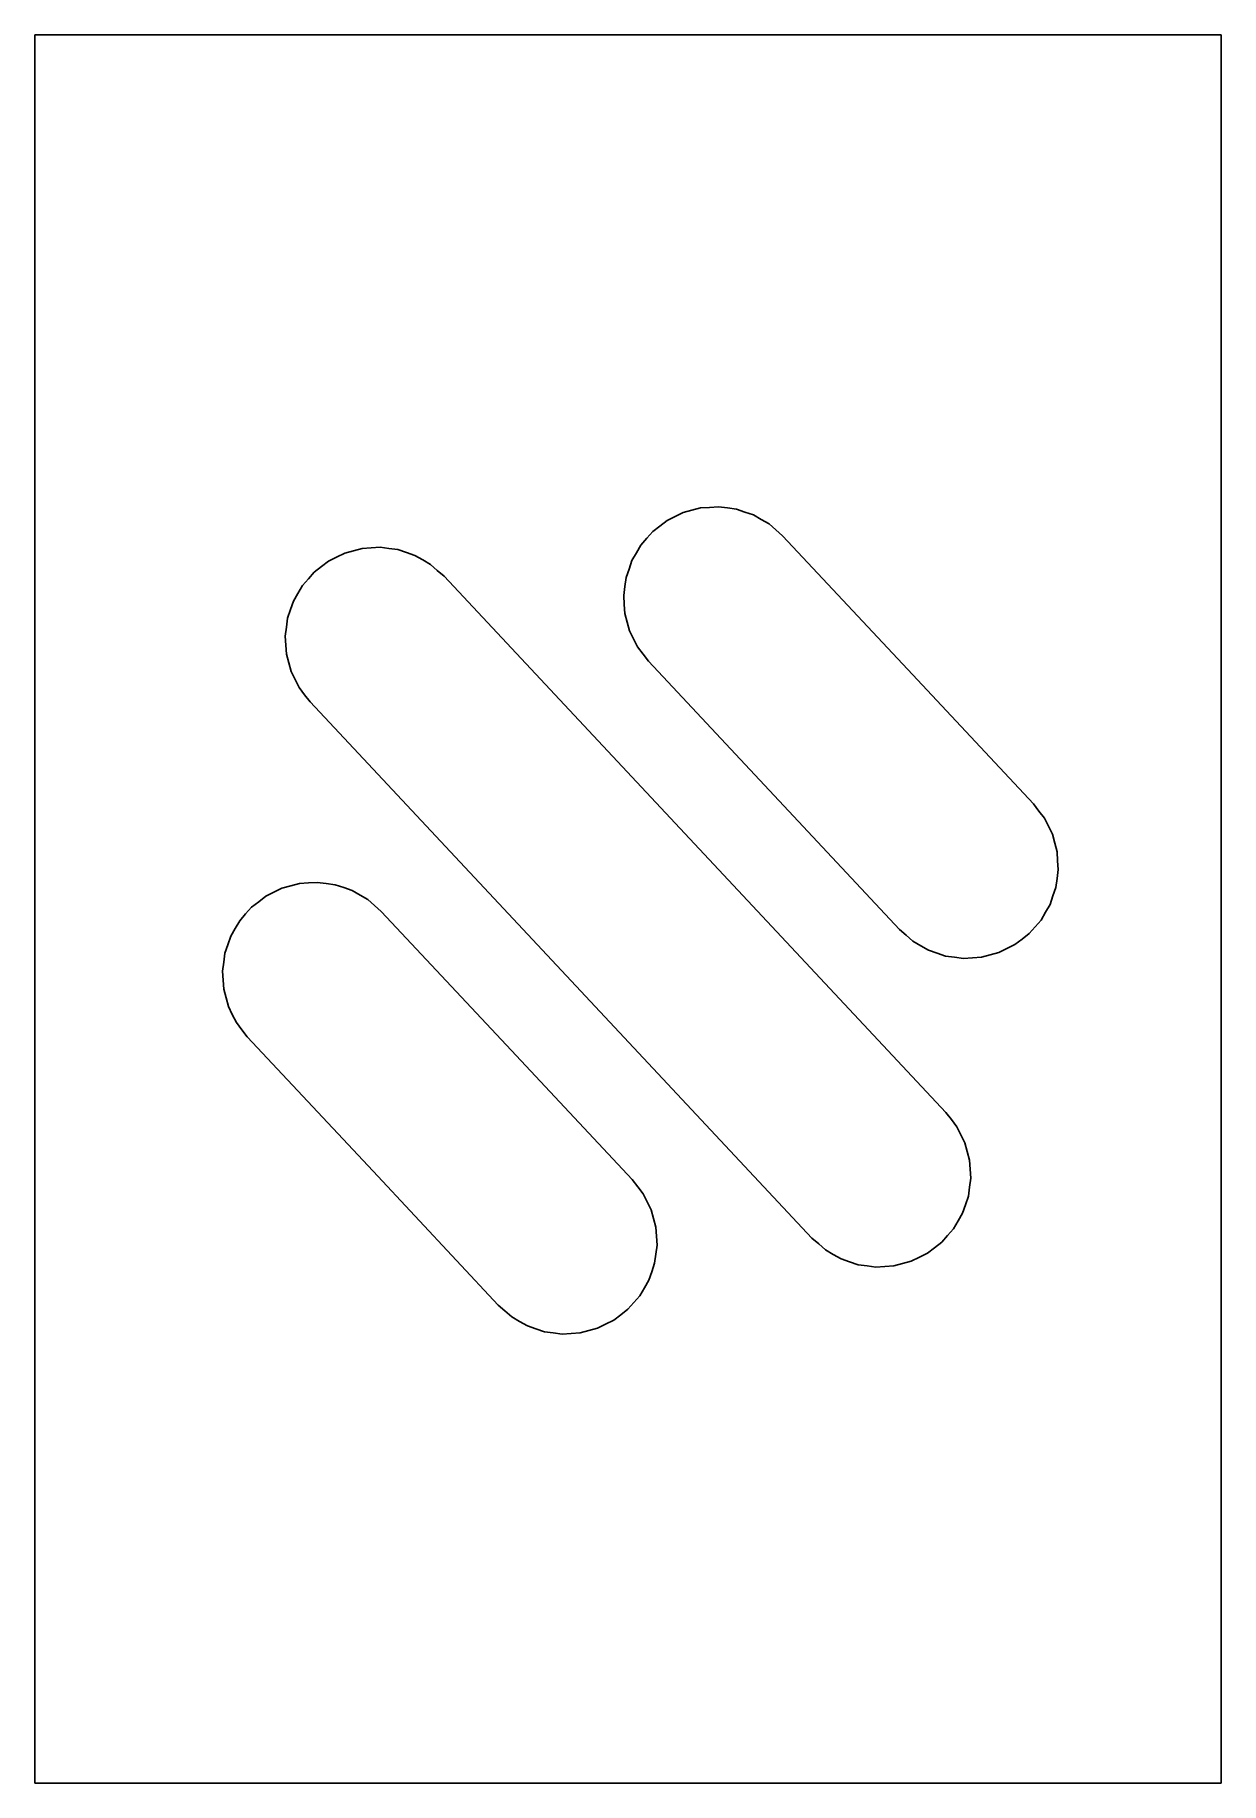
# Model space of a CAD drawing. Header units: metres. Extents: x -18.5 to 13.8, y -1.1 to 46.5.
import ezdxf

# ---------------------------------------------------------------- set-up
doc = ezdxf.new("R2010")
doc.units = ezdxf.units.M

msp = doc.modelspace()

# ---------------------------------------------------------------- linework, layer by layer
for p, q in [((-18.55, 45.398), (-18.55, 46.5)), ((-18.55, 46.5), (-17.807, 46.5)), ((-17.807, 46.5), (-16.145, 46.5)), ((-16.145, 46.5), (-14.378, 46.5)), ((-14.378, 46.5), (-14.294, 46.5)), ((-14.294, 46.5), (-14.184, 46.5)), ((-14.184, 46.5), (-14.052, 46.5)), ((-14.052, 46.5), (-13.909, 46.5)), ((-13.909, 46.5), (-13.768, 46.5)), ((-13.768, 46.5), (-13.644, 46.5)), ((-13.644, 46.5), (-13.547, 46.5)), ((-13.547, 46.5), (-13.486, 46.5)), ((-13.486, 46.5), (6.412, 46.5)), ((6.412, 46.5), (6.725, 46.5)), ((6.725, 46.5), (12.225, 46.5)), ((12.225, 46.5), (12.264, 46.5)), ((12.264, 46.5), (12.338, 46.5)), ((12.338, 46.5), (12.442, 46.5)), ((12.442, 46.5), (12.567, 46.5)), ((12.567, 46.5), (12.7, 46.5)), ((12.7, 46.5), (12.83, 46.5)), ((12.7, 46.5), (12.7, 46.5)), ((12.83, 46.5), (12.943, 46.5)), ((12.943, 46.5), (13.033, 46.5)), ((13.033, 46.5), (13.095, 46.5)), ((13.095, 46.5), (13.75, 46.5)), ((13.75, 46.5), (13.75, 44.757)), ((-18.55, 45.34), (-18.55, 45.398)), ((-18.55, 45.22), (-18.55, 45.34)), ((-18.55, 45.041), (-18.55, 45.22)), ((-18.55, 44.811), (-18.55, 45.041)), ((-18.55, 42.785), (-18.55, 44.811)), ((13.75, 44.757), (13.75, 43.657)), ((13.75, 43.657), (13.75, 28.566)), ((-18.55, 42.631), (-18.55, 42.785)), ((-18.55, 42.442), (-18.55, 42.631)), ((-18.55, 41.419), (-18.55, 42.442)), ((-18.55, 41.249), (-18.55, 41.419)), ((-18.55, 41.067), (-18.55, 41.249)), ((-18.55, 40.889), (-18.55, 41.067)), ((-18.55, 40.73), (-18.55, 40.889)), ((-18.55, 40.205), (-18.55, 40.73)), ((-18.55, 35.731), (-18.55, 40.205)), ((-18.55, 34.77), (-18.55, 35.731)), ((-18.55, 32.039), (-18.55, 34.77)), ((-1.116, 33.386), (-1.337, 33.278)), ((-0.897, 33.494), (-1.116, 33.386)), ((-0.66, 33.558), (-0.897, 33.494)), ((-0.424, 33.621), (-0.66, 33.558)), ((-0.179, 33.637), (-0.424, 33.621)), ((0.065, 33.653), (-0.179, 33.637)), ((0.309, 33.621), (0.065, 33.653)), ((0.551, 33.589), (0.309, 33.621)), ((0.784, 33.51), (0.551, 33.589)), ((1.015, 33.431), (0.784, 33.51)), ((1.228, 33.309), (1.015, 33.431)), ((-1.725, 32.98), (-1.887, 32.796)), ((-1.531, 33.129), (-1.725, 32.98)), ((-1.337, 33.278), (-1.531, 33.129)), ((1.44, 33.186), (1.228, 33.309)), ((1.624, 33.024), (1.44, 33.186)), ((1.808, 32.863), (1.624, 33.024)), ((5.217, 29.222), (1.808, 32.863)), ((-10.115, 32.39), (-10.334, 32.282)), ((-9.877, 32.453), (-10.115, 32.39)), ((-9.641, 32.517), (-9.877, 32.453)), ((-9.396, 32.533), (-9.641, 32.517)), ((-9.152, 32.549), (-9.396, 32.533)), ((-8.909, 32.517), (-9.152, 32.549)), ((-8.666, 32.485), (-8.909, 32.517)), ((-8.434, 32.406), (-8.666, 32.485)), ((-8.202, 32.327), (-8.434, 32.406)), ((-2.171, 32.399), (-2.294, 32.187)), ((-2.049, 32.611), (-2.171, 32.399)), ((-1.887, 32.796), (-2.049, 32.611)), ((-1.887, 32.796), (-1.887, 32.796)), ((-18.55, 12.032), (-18.55, 32.039)), ((-10.748, 32.024), (-10.943, 31.875)), ((-10.554, 32.173), (-10.748, 32.024)), ((-10.334, 32.282), (-10.554, 32.173)), ((-7.99, 32.204), (-8.202, 32.327)), ((-7.778, 32.082), (-7.99, 32.204)), ((-7.593, 31.92), (-7.778, 32.082)), ((-7.409, 31.759), (-7.593, 31.92)), ((-2.372, 31.955), (-2.451, 31.723)), ((-2.294, 32.187), (-2.372, 31.955)), ((-11.266, 31.507), (-11.389, 31.295)), ((-11.104, 31.691), (-11.266, 31.507)), ((-10.943, 31.875), (-11.104, 31.691)), ((-0.591, 24.476), (-7.409, 31.759)), ((-2.483, 31.48), (-2.515, 31.237)), ((-2.451, 31.723), (-2.483, 31.48)), ((-11.511, 31.082), (-11.59, 30.851)), ((-11.389, 31.295), (-11.511, 31.082)), ((-2.515, 31.237), (-2.5, 30.993)), ((-2.5, 30.993), (-2.484, 30.748)), ((-11.669, 30.618), (-11.701, 30.376)), ((-11.59, 30.851), (-11.669, 30.618)), ((-2.484, 30.748), (-2.42, 30.512)), ((-2.42, 30.512), (-2.357, 30.274)), ((-11.701, 30.376), (-11.733, 30.132)), ((-11.733, 30.132), (-11.717, 29.888)), ((-2.357, 30.274), (-2.249, 30.055)), ((-2.249, 30.055), (-2.14, 29.835)), ((-11.717, 29.888), (-11.701, 29.643)), ((-11.701, 29.643), (-11.638, 29.407)), ((-2.14, 29.835), (-1.991, 29.641)), ((-1.991, 29.641), (-1.842, 29.446)), ((-11.638, 29.407), (-11.574, 29.17)), ((-11.574, 29.17), (-11.466, 28.951)), ((-1.842, 29.446), (1.583, 25.787)), ((8.643, 25.563), (5.217, 29.222)), ((-11.466, 28.951), (-11.358, 28.73)), ((-11.358, 28.73), (-11.209, 28.536)), ((13.75, 28.566), (13.75, 1.787)), ((-11.209, 28.536), (-11.059, 28.341)), ((-11.059, 28.341), (-4.209, 21.024)), ((1.583, 25.787), (4.993, 22.146)), ((8.792, 25.368), (8.643, 25.563)), ((8.941, 25.174), (8.792, 25.368)), ((9.049, 24.954), (8.941, 25.174)), ((9.158, 24.735), (9.049, 24.954)), ((6.259, 17.159), (-0.591, 24.476)), ((9.221, 24.497), (9.158, 24.735)), ((9.284, 24.261), (9.221, 24.497)), ((9.3, 24.016), (9.284, 24.261)), ((9.316, 23.772), (9.3, 24.016)), ((-11.586, 23.328), (-11.823, 23.265)), ((-11.35, 23.392), (-11.586, 23.328)), ((-11.105, 23.408), (-11.35, 23.392)), ((-10.861, 23.424), (-11.105, 23.408)), ((-10.617, 23.392), (-10.861, 23.424)), ((-10.375, 23.36), (-10.617, 23.392)), ((-10.142, 23.281), (-10.375, 23.36)), ((9.252, 23.286), (9.284, 23.529)), ((9.284, 23.529), (9.316, 23.772)), ((-12.457, 22.899), (-12.652, 22.75)), ((-12.263, 23.048), (-12.457, 22.899)), ((-12.043, 23.157), (-12.263, 23.048)), ((-11.823, 23.265), (-12.043, 23.157)), ((-9.911, 23.202), (-10.142, 23.281)), ((-9.698, 23.079), (-9.911, 23.202)), ((-9.487, 22.957), (-9.698, 23.079)), ((-9.302, 22.795), (-9.487, 22.957)), ((9.095, 22.822), (9.173, 23.054)), ((9.173, 23.054), (9.252, 23.286)), ((-12.975, 22.382), (-13.097, 22.17)), ((-12.813, 22.566), (-12.975, 22.382)), ((-12.652, 22.75), (-12.813, 22.566)), ((-9.118, 22.634), (-9.302, 22.795)), ((-5.709, 18.992), (-9.118, 22.634)), ((8.687, 22.213), (8.849, 22.398)), ((8.849, 22.398), (8.972, 22.61)), ((8.972, 22.61), (9.095, 22.822)), ((-13.22, 21.957), (-13.299, 21.726)), ((-13.097, 22.17), (-13.22, 21.957)), ((4.993, 22.146), (5.176, 21.985)), ((5.176, 21.985), (5.361, 21.823)), ((8.331, 21.88), (8.526, 22.03)), ((8.526, 22.03), (8.687, 22.213)), ((-13.378, 21.493), (-13.41, 21.251)), ((-13.299, 21.726), (-13.378, 21.493)), ((5.361, 21.823), (5.573, 21.7)), ((5.573, 21.7), (5.785, 21.578)), ((5.785, 21.578), (6.017, 21.499)), ((6.017, 21.499), (6.249, 21.42)), ((7.224, 21.388), (7.461, 21.451)), ((7.461, 21.451), (7.698, 21.515)), ((7.698, 21.515), (7.917, 21.623)), ((7.917, 21.623), (8.137, 21.731)), ((8.137, 21.731), (8.331, 21.88)), ((-13.41, 21.251), (-13.442, 21.007)), ((-13.442, 21.007), (-13.426, 20.763)), ((-4.209, 21.024), (2.609, 13.741)), ((6.249, 21.42), (6.492, 21.388)), ((6.492, 21.388), (6.735, 21.356)), ((6.735, 21.356), (6.979, 21.372)), ((6.979, 21.372), (7.224, 21.388)), ((-13.426, 20.763), (-13.41, 20.518)), ((-13.41, 20.518), (-13.347, 20.282)), ((-13.347, 20.282), (-13.283, 20.045)), ((-13.283, 20.045), (-13.175, 19.826)), ((-13.175, 19.826), (-13.066, 19.605)), ((-13.066, 19.605), (-12.918, 19.411)), ((-12.918, 19.411), (-12.768, 19.216)), ((-12.768, 19.216), (-9.343, 15.558)), ((-2.284, 15.334), (-5.709, 18.992)), ((-5.709, 18.992), (-5.709, 18.992)), ((6.409, 16.964), (6.259, 17.159)), ((6.558, 16.77), (6.409, 16.964)), ((6.666, 16.549), (6.558, 16.77)), ((6.774, 16.33), (6.666, 16.549)), ((6.838, 16.093), (6.774, 16.33)), ((6.901, 15.857), (6.838, 16.093)), ((6.917, 15.612), (6.901, 15.857)), ((-9.343, 15.558), (-5.934, 11.916)), ((-2.134, 15.139), (-2.284, 15.334)), ((6.901, 15.124), (6.933, 15.368)), ((6.933, 15.368), (6.917, 15.612)), ((-1.985, 14.945), (-2.134, 15.139)), ((-1.877, 14.724), (-1.985, 14.945)), ((6.79, 14.649), (6.869, 14.882)), ((6.869, 14.882), (6.901, 15.124)), ((-1.769, 14.505), (-1.877, 14.724)), ((-1.705, 14.268), (-1.769, 14.505)), ((6.589, 14.205), (6.711, 14.418)), ((6.711, 14.418), (6.79, 14.649)), ((-1.642, 14.032), (-1.705, 14.268)), ((-1.626, 13.787), (-1.642, 14.032)), ((6.143, 13.625), (6.304, 13.809)), ((6.304, 13.809), (6.466, 13.993)), ((6.466, 13.993), (6.589, 14.205)), ((-1.642, 13.299), (-1.61, 13.543)), ((-1.61, 13.543), (-1.626, 13.787)), ((2.609, 13.741), (2.793, 13.58)), ((2.793, 13.58), (2.978, 13.418)), ((2.978, 13.418), (3.19, 13.296)), ((5.754, 13.327), (5.948, 13.476)), ((5.948, 13.476), (6.143, 13.625)), ((-1.753, 12.824), (-1.674, 13.057)), ((-1.674, 13.057), (-1.642, 13.299)), ((3.19, 13.296), (3.402, 13.173)), ((3.402, 13.173), (3.634, 13.094)), ((3.402, 13.173), (3.402, 13.173)), ((3.634, 13.094), (3.866, 13.015)), ((3.866, 13.015), (4.109, 12.983)), ((4.109, 12.983), (4.352, 12.951)), ((4.352, 12.951), (4.596, 12.967)), ((4.596, 12.967), (4.841, 12.983)), ((4.841, 12.983), (5.077, 13.047)), ((5.077, 13.047), (5.315, 13.11)), ((5.315, 13.11), (5.534, 13.218)), ((5.534, 13.218), (5.754, 13.327)), ((-2.077, 12.168), (-1.955, 12.38)), ((-1.955, 12.38), (-1.832, 12.593)), ((-1.832, 12.593), (-1.753, 12.824)), ((-18.55, 8.842), (-18.55, 12.032)), ((-5.934, 11.916), (-5.75, 11.755)), ((-2.4, 11.8), (-2.239, 11.984)), ((-2.239, 11.984), (-2.077, 12.168)), ((-5.75, 11.755), (-5.565, 11.593)), ((-5.565, 11.593), (-5.354, 11.471)), ((-5.354, 11.471), (-5.141, 11.348)), ((-3.009, 11.393), (-2.789, 11.502)), ((-2.789, 11.502), (-2.595, 11.651)), ((-2.595, 11.651), (-2.4, 11.8)), ((-5.141, 11.348), (-4.909, 11.269)), ((-4.909, 11.269), (-4.677, 11.19)), ((-4.677, 11.19), (-4.434, 11.158)), ((-4.434, 11.158), (-4.191, 11.126)), ((-4.191, 11.126), (-3.947, 11.142)), ((-3.947, 11.142), (-3.702, 11.158)), ((-3.702, 11.158), (-3.466, 11.222)), ((-3.466, 11.222), (-3.228, 11.285)), ((-3.228, 11.285), (-3.009, 11.393)), ((-18.55, 5.725), (-18.55, 8.842)), ((-18.55, 4.379), (-18.55, 5.725)), ((-18.55, 4.218), (-18.55, 4.379)), ((-18.55, 3.22), (-18.55, 4.218)), ((-18.55, 3.042), (-18.55, 3.22)), ((-18.55, 2.904), (-18.55, 3.042)), ((-18.55, 0.878), (-18.55, 2.904)), ((13.75, 1.787), (13.75, 0.678)), ((-18.55, 0.663), (-18.55, 0.878)), ((-18.55, 0.504), (-18.55, 0.663)), ((-18.55, 0.406), (-18.55, 0.504)), ((13.75, 0.678), (13.75, -1.1)), ((-18.55, -0.518), (-18.55, 0.406)), ((-18.55, -0.575), (-18.55, -0.518)), ((-18.55, -0.594), (-18.55, -0.575)), ((-18.55, -1.1), (-18.55, -0.594)), ((-16.145, -1.1), (-18.55, -1.1)), ((-14.378, -1.1), (-16.145, -1.1)), ((-14.294, -1.1), (-14.378, -1.1)), ((-14.184, -1.1), (-14.294, -1.1)), ((-14.052, -1.1), (-14.184, -1.1)), ((-13.909, -1.1), (-14.052, -1.1)), ((-13.768, -1.1), (-13.909, -1.1)), ((-13.644, -1.1), (-13.768, -1.1)), ((-13.547, -1.1), (-13.644, -1.1)), ((-13.486, -1.1), (-13.547, -1.1)), ((6.412, -1.1), (-13.486, -1.1)), ((6.725, -1.1), (6.412, -1.1)), ((12.225, -1.1), (6.725, -1.1)), ((12.264, -1.1), (12.225, -1.1)), ((12.338, -1.1), (12.264, -1.1)), ((12.442, -1.1), (12.338, -1.1)), ((12.567, -1.1), (12.442, -1.1)), ((12.7, -1.1), (12.567, -1.1)), ((12.83, -1.1), (12.7, -1.1)), ((12.943, -1.1), (12.83, -1.1)), ((13.033, -1.1), (12.943, -1.1)), ((13.095, -1.1), (13.033, -1.1)), ((13.75, -1.1), (13.095, -1.1))]:
    msp.add_line(p, q)

doc.saveas('drawing.dxf')
